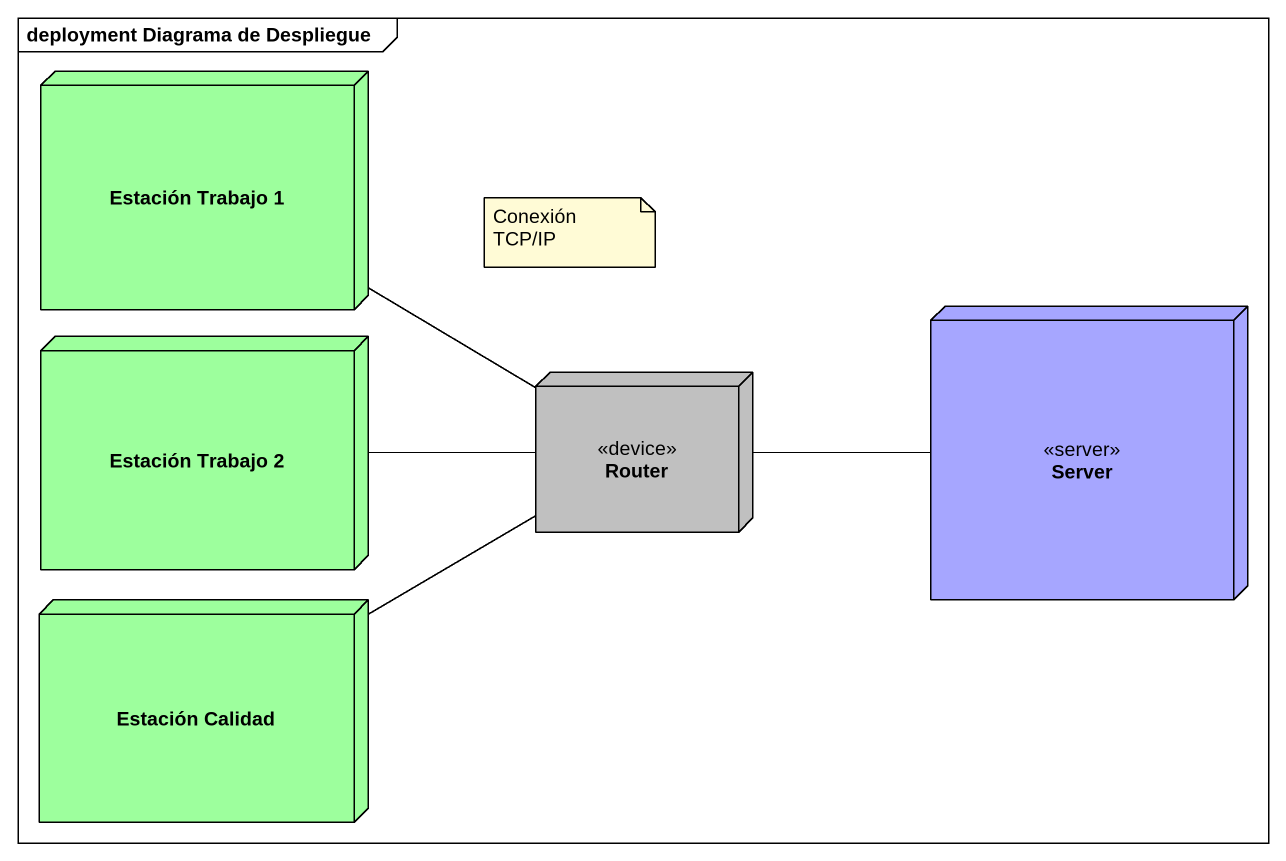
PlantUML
@startuml
mainframe deployment Diagrama de Despliegue
node "Estación Trabajo 1" as Estación_Trabajo_1 #9DFF9D
node "Estación Trabajo 2" as Estación_Trabajo_2 #9DFF9D
node Server <<server>> #A6A6FF
node Router <<device>> #C0C0C0
node "Estación Calidad" as Estación_Calidad #9DFF9D
Estación_Trabajo_1 -right- Router
Estación_Trabajo_2 -right- Router
Router -right- Server
Estación_Calidad -right- Router
note as N1
  Conexión TCP/IP
end note
@enduml
